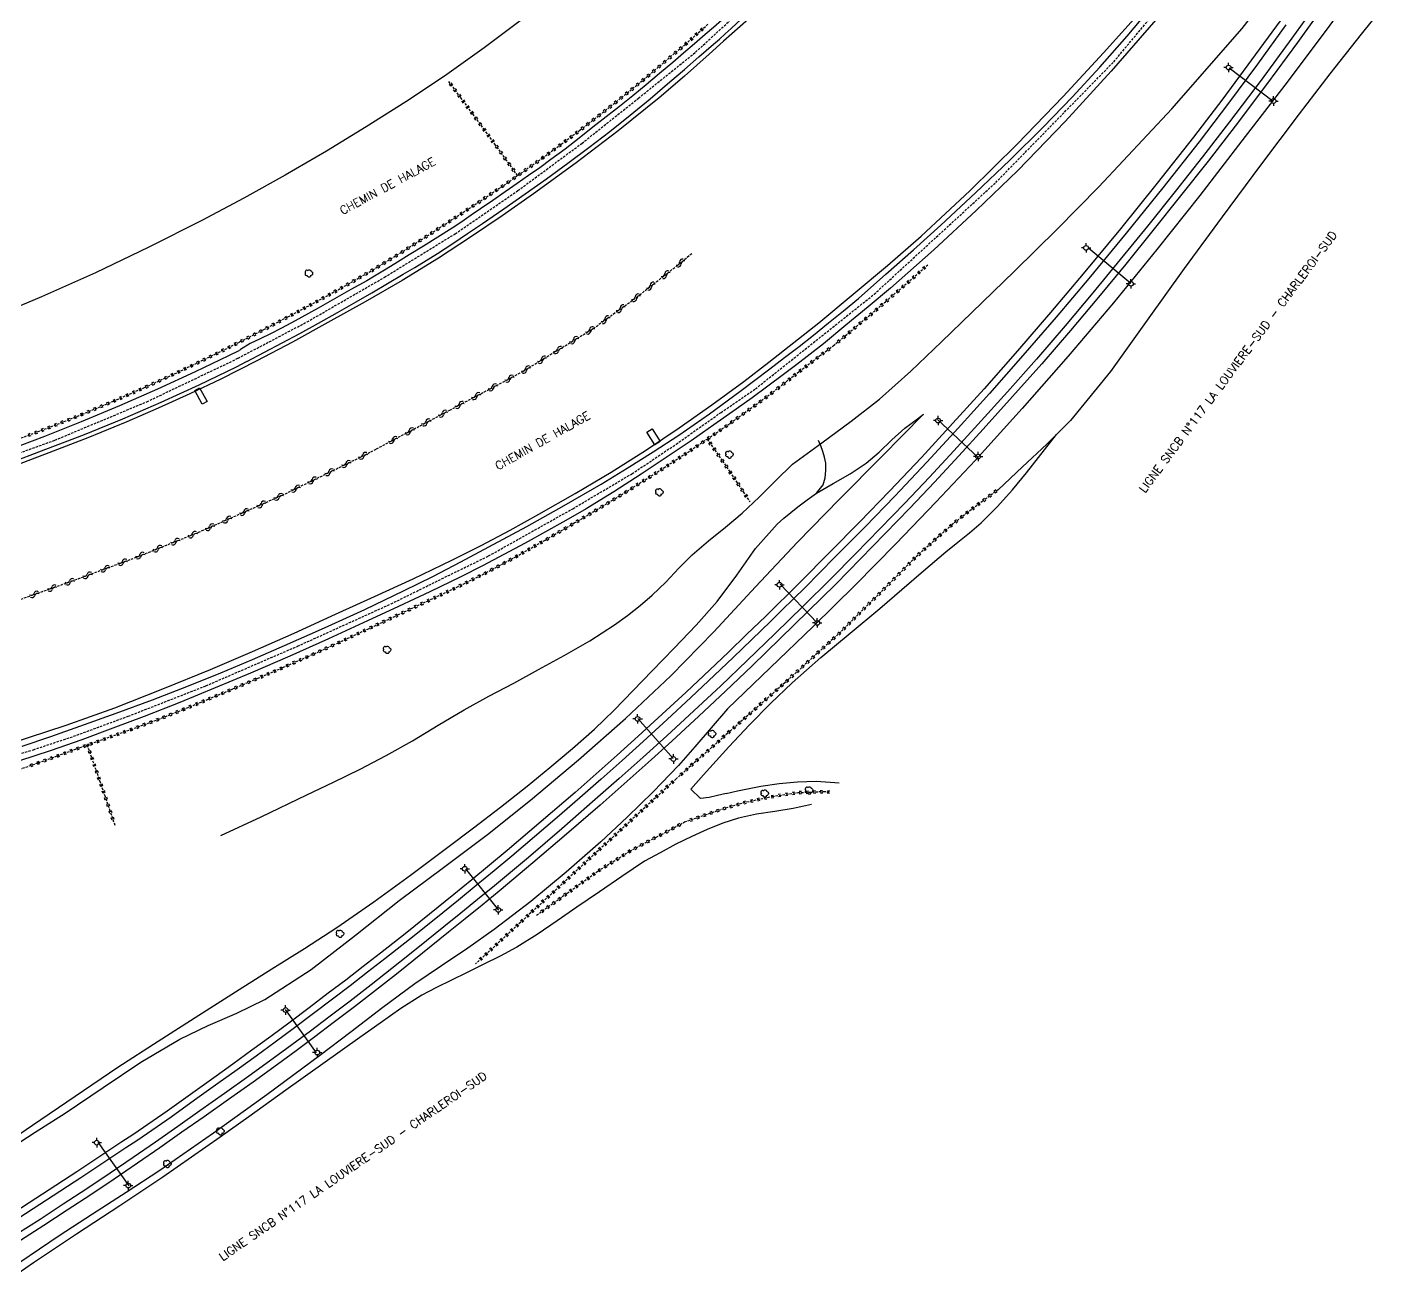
# Model space of a CAD drawing. Header units: millimetres. Extents: x 145999 to 147000, y 131011 to 132001.
# Drawn here: x 146498.3 to 146788.9, y 131179.4 to 131445.7 of the extents above; entities that cross this region are included whole.
import ezdxf
from ezdxf.enums import TextEntityAlignment as Align

# ---------------------------------------------------------------- set-up
doc = ezdxf.new("R2010")
doc.units = ezdxf.units.MM
doc.linetypes.add('DASHED', pattern=[0.75, 0.5, -0.25])
doc.layers.get('0').update_dxf_attribs({"linetype": 'CONTINUOUS'})
for name, color, linetype in [('W0001', 6, 'DASHED'), ('W0008', 7, 'CONTINUOUS'), ('W0105', 7, 'CONTINUOUS'), ('W0211', 2, 'CONTINUOUS'), ('W0214', 2, 'CONTINUOUS'), ('W0220', 5, 'DASHED'), ('W0300', 7, 'CONTINUOUS'), ('W0330', 7, 'CONTINUOUS'), ('W0500', 5, 'DASHED'), ('W0510', 5, 'CONTINUOUS'), ('W0610', 7, 'CONTINUOUS'), ('W0611', 7, 'CONTINUOUS'), ('W0700', 7, 'CONTINUOUS'), ('W0989', 7, 'CONTINUOUS')]:
    doc.layers.add(name, color=color, linetype=linetype)
doc.styles.get("Standard").update_dxf_attribs({"font": 'romans.shx', "width": 0.85})

# ---------------------------------------------------------------- blocks, each defined once
blk = doc.blocks.new('T610')
for p, q in [((-0.500001, 0), (-1.000002, 0)), ((0, 0.500001), (0, 1.000002)), ((0.500001, 0), (1.000002, 0)), ((0, -0.500001), (0, -1.000002))]:
    blk.add_line(p, q)
blk.add_ellipse((0, 0), major_axis=(-0.353554, 0.353554), ratio=1, start_param=3.926990817, end_param=10.2101761242)
blk = doc.blocks.new('T300')
for p, q in [((-0.8, 0.51), (-0.86, 0.34)), ((-0.86, 0.34), (-0.86, 0.17)), ((-0.86, 0.17), (-0.74, 0.06)), ((-0.69, 0.63), (-0.8, 0.51)), ((-0.8, -0.06), (-0.74, 0.06)), ((-0.74, 0.06), (-0.69, 0.11)), ((-0.57, 0.69), (-0.69, 0.63)), ((-0.46, 0.69), (-0.57, 0.69)), ((-0.29, 0.63), (-0.46, 0.69)), ((-0.29, 0.63), (-0.17, 0.74)), ((-0.23, 0.57), (-0.29, 0.63)), ((-0.17, 0.74), (-0.06, 0.8)), ((-0.06, 0.8), (0.06, 0.8)), ((0.06, 0.8), (0.23, 0.74)), ((0.23, 0.74), (0.34, 0.63)), ((0.34, 0.63), (0.4, 0.51)), ((0.46, 0.46), (0.34, 0.46)), ((0.4, 0.51), (0.4, 0.46)), ((0.57, 0.4), (0.46, 0.46)), ((0.57, 0.4), (0.69, 0.29)), ((0.69, 0.29), (0.74, 0.17)), ((0.74, 0.06), (0.69, -0.17)), ((0.74, 0.17), (0.74, 0.06)), ((-0.8, -0.17), (-0.8, -0.06)), ((-0.8, -0.23), (-0.8, -0.17)), ((-0.74, -0.34), (-0.8, -0.23)), ((-0.69, -0.4), (-0.74, -0.34)), ((-0.51, -0.46), (-0.69, -0.4)), ((-0.4, -0.46), (-0.51, -0.46)), ((-0.4, -0.46), (-0.34, -0.46)), ((-0.34, -0.46), (-0.34, -0.4)), ((-0.34, -0.51), (-0.34, -0.46)), ((-0.29, -0.63), (-0.34, -0.51)), ((-0.17, -0.74), (-0.29, -0.63)), ((-0.06, -0.8), (-0.17, -0.74)), ((0.06, -0.8), (-0.06, -0.8)), ((0.17, -0.74), (0.06, -0.8)), ((0.23, -0.69), (0.17, -0.74)), ((0.29, -0.46), (0.23, -0.46)), ((0.29, -0.63), (0.23, -0.69)), ((0.46, -0.4), (0.29, -0.46)), ((0.34, -0.51), (0.29, -0.63)), ((0.34, -0.51), (0.34, -0.46)), ((0.57, -0.34), (0.46, -0.4)), ((0.63, -0.29), (0.57, -0.34)), ((0.69, -0.17), (0.63, -0.29))]:
    blk.add_line(p, q)
blk = doc.blocks.new('t220o')
at = {"color": 0, "linetype": 'Continuous'}
for p, q in [((-0.25, 0.25), (0.25, 0.25)), ((-0.25, -0.25), (0.25, -0.25))]:
    blk.add_line(p, q, dxfattribs=at)
blk = doc.blocks.new('t500o')
at = {"color": 0, "linetype": 'Continuous'}
for centre, start, end in [((-0.5, 0.625), 216.8699, 323.1301), ((0.5, -0.125), 36.8699, 143.1301), ((0.5, -0.625), 36.8699, 143.1301), ((-0.5, 0.125), 216.8699, 323.1301)]:
    blk.add_arc(centre, 0.625, start, end, dxfattribs=at)

msp = doc.modelspace()

# ---------------------------------------------------------------- linework, layer by layer
at = {"layer": 'W0001'}
for points in [[(146488.59, 131288.56), (146499.63, 131291.96), (146508.2, 131294.83), (146519.81, 131299.09), (146536.34, 131305.56), (146555.86, 131314), (146575.76, 131323.01), (146588.55, 131329.32), (146596.51, 131333.2), (146614.41, 131343.25), (146627, 131350.67), (146636.42, 131356.99), (146645.98, 131363.75), (146653.29, 131368.75), (146678.55, 131388.88), (146704.44, 131412.66), (146729.55, 131438.35), (146751.45, 131464.6)], [(146483.96, 131350.49), (146504.23, 131357.85), (146523.78, 131366.02), (146540.7, 131374.07), (146543.2, 131375.29), (146557.9, 131383.02), (146574.36, 131392.52), (146589.39, 131401.76), (146602.74, 131410.95), (146616.36, 131421.01), (146628.39, 131430.6), (146640.56, 131440.4), (146653.4, 131452.25)]]:
    msp.add_lwpolyline(points, dxfattribs=at)
at = {"layer": 'W0008'}
for points in [[(146545.07, 131374.55), (146548.82, 131376.55), (146552.57, 131378.56), (146556.31, 131380.57), (146560.34, 131382.77), (146564.36, 131385), (146568.36, 131387.26), (146571.7, 131389.2), (146575.02, 131391.17), (146578.33, 131393.15), (146580.79, 131394.61), (146583.24, 131396.08), (146585.67, 131397.58), (146588.87, 131399.67), (146592.04, 131401.81), (146595.19, 131403.97), (146599.77, 131407.1), (146604.32, 131410.25), (146608.83, 131413.46), (146613.36, 131416.76), (146617.86, 131420.1), (146622.3, 131423.52), (146626.62, 131426.98), (146630.88, 131430.5), (146635.1, 131434.07), (146638.2, 131436.73), (146641.28, 131439.42), (146644.36, 131442.11), (146645.63, 131443.21), (146646.9, 131444.32), (146648.17, 131445.42), (146655.71, 131452.61)], [(146675.23, 131388.01), (146681.08, 131393.19), (146686.93, 131398.37), (146692.73, 131403.6), (146700.15, 131410.45), (146707.48, 131417.4), (146714.65, 131424.51), (146720.7, 131430.81), (146726.62, 131437.24), (146732.41, 131443.79), (146738.76, 131451.37)], [(146646.13, 131447.19), (146644.38, 131445.67), (146642.62, 131444.16), (146640.32, 131442.17), (146638.02, 131440.19), (146635.7, 131438.22), (146632.89, 131435.84), (146630.06, 131433.48), (146627.21, 131431.14), (146624.4, 131428.88), (146621.56, 131426.64), (146618.72, 131424.42), (146615.76, 131422.11), (146612.79, 131419.8), (146609.79, 131417.55), (146607.41, 131415.83), (146605.02, 131414.14), (146602.62, 131412.47), (146600.02, 131410.66), (146597.42, 131408.86), (146594.81, 131407.08), (146592.8, 131405.7), (146590.79, 131404.32), (146588.77, 131402.97), (146585.73, 131401.03), (146582.66, 131399.14), (146579.58, 131397.25), (146577.15, 131395.73), (146574.71, 131394.22), (146572.25, 131392.74), (146570.57, 131391.78), (146568.88, 131390.84), (146567.19, 131389.9), (146563.72, 131387.92), (146560.26, 131385.94), (146556.78, 131383.99), (146554.55, 131382.8), (146552.31, 131381.62), (146550.07, 131380.45), (146547.9, 131379.42), (146545.74, 131378.39), (146543.71, 131377.13), (146543.63, 131377.07), (146543.54, 131377), (146543.46, 131376.93)], [(146738.54, 131447.26), (146729.02, 131436.34), (146719.22, 131425.65), (146709.13, 131415.26), (146700.31, 131406.7), (146691.27, 131398.35), (146682.04, 131390.21), (146677.33, 131386.23), (146672.56, 131382.3), (146667.79, 131378.37)], [(146497.24, 131292.69), (146503.38, 131294.8), (146509.51, 131296.96), (146517.26, 131299.73), (146524.99, 131302.58), (146532.68, 131305.55), (146539.5, 131308.32), (146546.29, 131311.19), (146553.05, 131314.13), (146561.62, 131317.91), (146570.14, 131321.8), (146578.58, 131325.84), (146584.62, 131328.86), (146590.63, 131331.97), (146596.6, 131335.13), (146604.62, 131339.47), (146612.58, 131343.91), (146620.45, 131348.51), (146626.02, 131351.88), (146631.54, 131355.34), (146636.99, 131358.9), (146643.56, 131363.48), (146650.01, 131368.21), (146656.4, 131373.03), (146659.52, 131375.4), (146662.62, 131377.8), (146665.7, 131380.22), (146668.89, 131382.8), (146672.06, 131385.4), (146675.23, 131388.01)], [(146667.79, 131378.37), (146664.97, 131376.17), (146662.14, 131373.97), (146659.3, 131371.79), (146655.96, 131369.32), (146652.59, 131366.88), (146649.21, 131364.46), (146644.43, 131361.07), (146639.61, 131357.72), (146634.75, 131354.43), (146628.98, 131350.61), (146623.15, 131346.88), (146617.26, 131343.26), (146612.96, 131340.76), (146608.63, 131338.32), (146604.28, 131335.93), (146599.75, 131333.49), (146595.19, 131331.09), (146590.6, 131328.75), (146584.02, 131325.53), (146577.37, 131322.43), (146570.71, 131319.36), (146562.47, 131315.59), (146554.19, 131311.87), (146545.87, 131308.26), (146538.35, 131305.11), (146530.79, 131302.04), (146523.2, 131299.06), (146516.57, 131296.53), (146509.91, 131294.08), (146503.21, 131291.74), (146496.65, 131289.62)], [(146494.17, 131355.7), (146502.05, 131358.71), (146509.88, 131361.83), (146518.03, 131365.24), (146526.12, 131368.79), (146534.15, 131372.47), (146541.23, 131375.83), (146543.46, 131376.93)], [(146545.07, 131374.55), (146542.82, 131373.39), (146534.82, 131369.52), (146526.73, 131365.83), (146518.58, 131362.3), (146510.44, 131358.99), (146502.24, 131355.84), (146494.02, 131352.74)]]:
    msp.add_lwpolyline(points, dxfattribs=at)
at = {"layer": 'W0105'}
for points in [[(146533.99, 131368.42), (146535, 131368.97), (146536.59, 131366.04), (146535.58, 131365.49)], [(146631.9, 131356.86), (146630.18, 131359.51), (146631.3, 131360.23), (146633.02, 131357.59)]]:
    msp.add_lwpolyline(points, close=True, dxfattribs=at)
at = {"layer": 'W0211'}
for points in [[(146641.81, 131482.49), (146631.97, 131472.82), (146622.12, 131463.15), (146611.88, 131453.95), (146603.83, 131447.5), (146595.55, 131441.31), (146587.12, 131435.34), (146578.88, 131429.81), (146570.49, 131424.49), (146562, 131419.33), (146553.25, 131414.24), (146544.4, 131409.33), (146535.46, 131404.58), (146524.23, 131398.9), (146512.87, 131393.46), (146501.39, 131388.32), (146492.2, 131384.48)], [(146661.23, 131352.76), (146667.44, 131357.3), (146673.65, 131361.85), (146679.7, 131366.6), (146686.41, 131372.54), (146692.89, 131378.75), (146699.33, 131385.01), (146708.47, 131393.81), (146717.52, 131402.71), (146726.38, 131411.78), (146741.92, 131428.35), (146756.89, 131445.45), (146770.73, 131463.36)], [(146783.75, 131457.57), (146774.99, 131445.4), (146765.98, 131433.42), (146756.84, 131421.52), (146747.86, 131409.92), (146738.77, 131398.4), (146729.49, 131387.04), (146719.88, 131375.74), (146710.09, 131364.6), (146700.12, 131353.62), (146691.72, 131344.65), (146683.2, 131335.79), (146674.58, 131327.03), (146665.57, 131318.16), (146656.45, 131309.41), (146647.33, 131300.65)], [(146493.7, 131206.44), (146500.04, 131210.55), (146506.39, 131214.65), (146514.45, 131220.06), (146522.51, 131225.46), (146530.82, 131230.4), (146536.81, 131233.25), (146542.92, 131235.88), (146548.87, 131238.79), (146558.77, 131245.22), (146568.16, 131252.52), (146577.51, 131259.87), (146586.91, 131266.88), (146596.27, 131273.94), (146605.45, 131281.21), (146615.65, 131289.78), (146625.62, 131298.61), (146635.33, 131307.72), (146644.47, 131317.04), (146653.35, 131326.62), (146662.29, 131336.15), (146671.19, 131345.27), (146680.14, 131354.32), (146689.1, 131363.38)], [(146539.53, 131273.7), (146548.08, 131277.66), (146557.86, 131282.38), (146563.52, 131285.08), (146569.16, 131287.82), (146574.73, 131290.7), (146580.29, 131293.89), (146585.78, 131297.21), (146591.3, 131300.46), (146596.57, 131303.34), (146601.86, 131306.15), (146607.13, 131309.02), (146612.62, 131312.05), (146618.08, 131315.15), (146623.33, 131318.55), (146626.07, 131320.55), (146628.74, 131322.64), (146631.33, 131324.83), (146634.21, 131327.63), (146636.97, 131330.58), (146639.82, 131333.43), (146643.32, 131336.44), (146646.92, 131339.32), (146650.45, 131342.29), (146654.11, 131345.71), (146657.67, 131349.24), (146661.23, 131352.76)], [(146647.33, 131300.65), (146643.88, 131296.6), (146640.44, 131292.55), (146636.91, 131288.58), (146631.57, 131283.01), (146626.04, 131277.62), (146620.38, 131272.37), (146613.03, 131265.89), (146605.47, 131259.64), (146597.71, 131253.67), (146592.13, 131249.76), (146586.46, 131245.99), (146580.84, 131242.13), (146574.03, 131237.08), (146567.3, 131231.91), (146560.54, 131226.79), (146549.31, 131218.51), (146537.98, 131210.36), (146526.51, 131202.42), (146519.4, 131197.73), (146512.24, 131193.11), (146505.09, 131188.48), (146496.72, 131182.85)]]:
    msp.add_lwpolyline(points, dxfattribs=at)
at = {"layer": 'W0214'}
msp.add_lwpolyline([(146666.31, 131346.57), (146669.88, 131348.62), (146673.44, 131350.66), (146676.85, 131352.92), (146679.67, 131355.32), (146682.36, 131357.89), (146685.13, 131360.36), (146686.44, 131361.38), (146687.77, 131362.38), (146689.1, 131363.38)], dxfattribs=at)
at = {"layer": 'W0220'}
for points in [[(146497.03, 131358.31), (146503.33, 131360.68), (146510.02, 131363.35), (146516.66, 131366.14), (146523.26, 131369.04), (146528.32, 131371.35), (146533.34, 131373.72), (146538.34, 131376.15), (146543.53, 131378.74), (146548.69, 131381.39), (146553.82, 131384.1), (146559.87, 131387.33), (146565.88, 131390.63), (146571.82, 131394.05), (146577.65, 131397.62), (146583.42, 131401.3), (146589.14, 131405.04), (146594.11, 131408.32), (146599.06, 131411.64), (146602.69, 131414.16), (146603.95, 131415.04), (146607.99, 131417.92), (146611.99, 131420.85), (146615.96, 131423.83), (146621.87, 131428.41), (146627.7, 131433.1), (146633.45, 131437.89), (146638.34, 131442.08), (146643.18, 131446.35)], [(146602.69, 131414.16), (146600.36, 131417.39), (146598.02, 131420.62), (146595.67, 131423.85), (146593.13, 131427.3), (146590.58, 131430.75), (146588.04, 131434.2)], [(146669.87, 131377.94), (146672.42, 131380.06), (146676.71, 131383.66), (146680.98, 131387.29), (146684.46, 131390.32), (146687.93, 131393.36), (146690.12, 131395.3)], [(146656.98, 131368.06), (146659.82, 131370.27), (146662.66, 131372.48), (146665.51, 131374.67), (146666.96, 131375.76), (146668.42, 131376.85), (146669.87, 131377.94)], [(146496.64, 131287.77), (146500.7, 131289.18), (146504.73, 131290.66), (146508.77, 131292.14), (146511.12, 131292.98), (146514.6, 131294.21), (146520.42, 131296.27), (146526.22, 131298.43), (146531.53, 131300.53), (146536.82, 131302.71), (146542.09, 131304.92), (146547.39, 131307.17), (146552.69, 131309.44), (146557.97, 131311.76), (146564.4, 131314.67), (146570.81, 131317.65), (146577.2, 131320.66), (146583.49, 131323.59), (146589.76, 131326.54), (146595.96, 131329.63), (146602.29, 131333.03), (146608.55, 131336.59), (146614.76, 131340.22), (146618.75, 131342.58), (146622.72, 131344.98), (146626.67, 131347.41), (146633.82, 131351.95), (146640.9, 131356.61), (146643.02, 131358.07), (146647.88, 131361.42), (146655.26, 131366.76), (146656.98, 131368.06)], [(146643.02, 131358.07), (146644.65, 131355.74), (146646.28, 131353.4), (146647.89, 131351.06), (146649.3, 131348.96), (146650.7, 131346.84), (146652.1, 131344.73)], [(146704.95, 131347.29), (146701.67, 131344.85), (146698.39, 131342.4), (146695.17, 131339.89), (146686.83, 131332.41), (146678.92, 131324.43), (146670.93, 131316.54), (146659.53, 131306.17), (146647.97, 131295.97), (146636.42, 131285.77)], [(146517.03, 131275.87), (146515.99, 131278.92), (146514.95, 131281.97), (146513.9, 131285.02), (146512.98, 131287.67), (146512.05, 131290.33), (146511.12, 131292.98)], [(146636.42, 131285.77), (146593.76, 131246.42)], [(146638.23, 131276.6), (146642.64, 131278.11), (146647.04, 131279.61), (146651.49, 131280.87), (146656.87, 131282.03), (146662.32, 131282.84), (146667.76, 131283.08), (146669.03, 131283)], [(146606.72, 131256.76), (146613.24, 131261.44), (146619.76, 131266.12), (146626.53, 131270.37), (146632.15, 131273.38), (146633.31, 131273.93), (146638.23, 131276.6)]]:
    msp.add_lwpolyline(points, dxfattribs=at)
at = {"layer": 'W0330'}
for points in [[(146788.93, 131452.7), (146782.25, 131444.26), (146775.59, 131435.8), (146769, 131427.29), (146760.77, 131416.38), (146752.66, 131405.39), (146744.53, 131394.41), (146736.71, 131383.41), (146728.88, 131372.42), (146720.33, 131362.06), (146715.34, 131357.02), (146710.14, 131352.15), (146704.95, 131347.29)], [(146490.37, 131205.92), (146499.47, 131212.07), (146508.53, 131218.27), (146517.64, 131224.4), (146526.21, 131229.96), (146534.82, 131235.46), (146543.44, 131240.94), (146550.39, 131245.3), (146557.35, 131249.66), (146564.23, 131254.14), (146572.11, 131259.62), (146579.88, 131265.27), (146587.57, 131271.01), (146593.33, 131275.36), (146599.05, 131279.76), (146604.7, 131284.24), (146609.56, 131288.18), (146614.37, 131292.19), (146619.05, 131296.34), (146623.23, 131300.38), (146627.3, 131304.54), (146631.33, 131308.74), (146636.03, 131313.58), (146640.68, 131318.47), (146645.17, 131323.5), (146649.34, 131329.08), (146653.34, 131334.8), (146657.91, 131339.98), (146659.36, 131341.23), (146660.85, 131342.45), (146662.33, 131343.67), (146664.33, 131345.11), (146666.31, 131346.57), (146667.69, 131348.35), (146668.13, 131349.8), (146668.31, 131351.39), (146668.26, 131352.96), (146668.04, 131354.21), (146667.67, 131355.44), (146667.21, 131356.64), (146667.05, 131357.03), (146666.89, 131357.42), (146666.72, 131357.8)], [(146647.06, 131282.67), (146645.26, 131282.23), (146643.46, 131281.79), (146641.64, 131281.6), (146641.64, 131281.6), (146641.64, 131281.6), (146641.64, 131281.6), (146639.54, 131283.55), (146642.23, 131286.59), (146644.92, 131289.62), (146647.64, 131292.61), (146652.04, 131297.25), (146656.54, 131301.8), (146661.14, 131306.22), (146667.23, 131311.61), (146673.49, 131316.8), (146679.75, 131322.01), (146684.43, 131326.03), (146689.11, 131330.06), (146693.83, 131334.06), (146696.35, 131336.1), (146698.87, 131338.12), (146701.32, 131340.24), (146704.75, 131343.67), (146707.99, 131347.3), (146711.01, 131350.91), (146717.36, 131359.06)], [(146647.06, 131282.67), (146649.52, 131283.2), (146651.99, 131283.73), (146654.47, 131284.18), (146658.37, 131284.74), (146662.29, 131285.12), (146666.21, 131285.24), (146670.24, 131285.02), (146671.1, 131284.92)], [(146665.25, 131280.33), (146663.94, 131280.03), (146662.63, 131279.74), (146661.32, 131279.45), (146657.44, 131278.8), (146653.55, 131278.24), (146649.73, 131277.42), (146646.35, 131276.3), (146643.03, 131274.98), (146639.77, 131273.53), (146636.37, 131271.86), (146633.03, 131270.05), (146629.69, 131268.24)], [(146629.69, 131268.24), (146624.9, 131264.97), (146620.11, 131261.69), (146615.31, 131258.44), (146611.08, 131255.54), (146606.85, 131252.66), (146602.5, 131249.96), (146598.97, 131248.06), (146595.38, 131246.28), (146591.78, 131244.5), (146588.6, 131242.94), (146585.41, 131241.37), (146582.29, 131239.7), (146577.81, 131236.87), (146573.47, 131233.8), (146569.14, 131230.71), (146561.23, 131225.13), (146553.35, 131219.48), (146545.46, 131213.85), (146539.39, 131209.54), (146533.3, 131205.24), (146527.18, 131200.99), (146518.02, 131194.89), (146508.79, 131188.89), (146499.63, 131182.78), (146494.77, 131179.39)]]:
    msp.add_lwpolyline(points, dxfattribs=at)
at = {"layer": 'W0500'}
for points in [[(146572.66, 131356), (146588.24, 131364.23), (146603.82, 131372.47), (146618.79, 131381.62), (146628.06, 131388.29), (146637.08, 131395.34), (146639.9, 131397.72)], [(146494.14, 131323.01), (146507.77, 131327.83), (146521.35, 131332.85), (146534.76, 131338.23), (146552.59, 131346.12), (146570.14, 131354.67), (146572.66, 131356)]]:
    msp.add_lwpolyline(points, dxfattribs=at)
at = {"layer": 'W0510'}
for points in [[(146666.79, 131382.81), (146674.1, 131388.9), (146681.41, 131395), (146688.58, 131401.23), (146698.93, 131410.87), (146708.98, 131420.82), (146718.8, 131431.01), (146727.42, 131440.25), (146735.85, 131449.67)], [(146651.83, 131447.44), (146646.54, 131442.76), (146643.49, 131440.01), (146638.2, 131435.32), (146632.84, 131430.73), (146624.11, 131423.68), (146615.18, 131416.88), (146606.1, 131410.27), (146599.43, 131405.58), (146592.69, 131401.01), (146585.85, 131396.57), (146578.1, 131391.84), (146570.24, 131387.29), (146562.32, 131382.86), (146554.78, 131378.73), (146547.19, 131374.7), (146539.52, 131370.83), (146532.9, 131367.69), (146526.22, 131364.66), (146519.49, 131361.74), (146511.23, 131358.36), (146502.89, 131355.13), (146494.53, 131351.98)], [(146494.66, 131293.27), (146506.63, 131297.16), (146516.95, 131300.91), (146527.19, 131304.9), (146537.36, 131309.06), (146546.26, 131312.87), (146555.1, 131316.8), (146563.92, 131320.8), (146572.21, 131324.54), (146580.48, 131328.34), (146588.67, 131332.28), (146594.91, 131335.45), (146601.11, 131338.71), (146607.24, 131342.07), (146614.96, 131346.46), (146622.59, 131351.02), (146630.09, 131355.77), (146637.11, 131360.48), (146644.01, 131365.35), (146650.83, 131370.36), (146656.19, 131374.45), (146661.49, 131378.63), (146666.79, 131382.81)]]:
    msp.add_lwpolyline(points, dxfattribs=at)
at = {"layer": 'W0611'}
for points in [[(146754.11, 131437.06), (146763.46, 131430.02)], [(146733.23, 131391.19), (146724.23, 131398.63)], [(146692.07, 131362.22), (146700.74, 131354.14)], [(146658.56, 131327.18), (146666.44, 131318.98)], [(146635.77, 131290.07), (146628.31, 131298.62)], [(146591.58, 131266.65), (146598.65, 131257.84)], [(146559.92, 131227.44), (146553.26, 131236.7)], [(146513.33, 131208.46), (146519.98, 131199.12)]]:
    msp.add_lwpolyline(points, dxfattribs=at)
at = {"layer": 'W0700'}
for points in [[(146773.93, 131452.37), (146767.47, 131443.36), (146760.91, 131434.42), (146754.23, 131425.57), (146748.47, 131418.13), (146742.62, 131410.74), (146736.73, 131403.4), (146730.96, 131396.28), (146725.14, 131389.2), (146719.25, 131382.18), (146713.13, 131375.11), (146706.92, 131368.11), (146700.65, 131361.17), (146695.51, 131355.54), (146690.32, 131349.95), (146685.08, 131344.4), (146679.86, 131339.01), (146674.6, 131333.66), (146669.34, 131328.31)], [(146775.15, 131451.5), (146768.68, 131442.48), (146762.11, 131433.53), (146755.43, 131424.66), (146749.65, 131417.2), (146743.8, 131409.81), (146737.89, 131402.46), (146732.12, 131395.33), (146726.3, 131388.24), (146720.39, 131381.21), (146714.26, 131374.12), (146708.04, 131367.11), (146701.77, 131360.16), (146696.61, 131354.52), (146691.41, 131348.92), (146686.16, 131343.37), (146680.94, 131337.96), (146675.67, 131332.61), (146670.41, 131327.22)], [(146764.97, 131447.11), (146758.9, 131438.78), (146752.76, 131430.5), (146746.52, 131422.3), (146738.83, 131412.51), (146731.01, 131402.83), (146723.08, 131393.25), (146716.13, 131385.01), (146709.1, 131376.85), (146701.97, 131368.77), (146695.35, 131361.44), (146688.64, 131354.18), (146681.86, 131346.99), (146675.53, 131340.46), (146669.14, 131333.99), (146662.75, 131327.53)], [(146766.21, 131446.21), (146760.13, 131437.87), (146753.98, 131429.58), (146747.73, 131421.36), (146740.03, 131411.56), (146732.19, 131401.86), (146724.25, 131392.27), (146717.29, 131384.02), (146710.25, 131375.84), (146703.11, 131367.75), (146696.48, 131360.4), (146689.76, 131353.13), (146682.97, 131345.93), (146676.63, 131339.39), (146670.23, 131332.92), (146663.84, 131326.45)], [(146669.34, 131328.31), (146663.43, 131322.51), (146657.53, 131316.7), (146651.58, 131310.94), (146645.92, 131305.57), (146640.22, 131300.23), (146634.47, 131294.94), (146629.42, 131290.37), (146624.34, 131285.84), (146619.23, 131281.34), (146612.13, 131275.16), (146604.98, 131269.05), (146597.76, 131263.02), (146594.18, 131260.1), (146590.59, 131257.2), (146587, 131254.3), (146583.32, 131251.32), (146579.65, 131248.35), (146575.95, 131245.4), (146571.5, 131241.92), (146567.03, 131238.47), (146562.54, 131235.05), (146558.6, 131232.08), (146554.64, 131229.14), (146550.67, 131226.22), (146545.49, 131222.49), (146540.29, 131218.79), (146535.07, 131215.11), (146530.36, 131211.79), (146525.64, 131208.48), (146520.9, 131205.21), (146515.95, 131201.85), (146510.98, 131198.53), (146505.99, 131195.23), (146501.06, 131192.02), (146496.1, 131188.84)], [(146662.75, 131327.53), (146660.32, 131325.13), (146657.88, 131322.74), (146655.44, 131320.35), (146651.5, 131316.53), (146647.55, 131312.72), (146643.57, 131308.94), (146638.53, 131304.21), (146633.46, 131299.52), (146628.36, 131294.86), (146623.91, 131290.84), (146619.44, 131286.84), (146614.94, 131282.87), (146610.14, 131278.72), (146605.3, 131274.6), (146600.45, 131270.51), (146596.69, 131267.37), (146592.92, 131264.25), (146589.14, 131261.14), (146583.96, 131256.95), (146578.75, 131252.79), (146573.52, 131248.67), (146569.82, 131245.8), (146566.11, 131242.95), (146562.39, 131240.12), (146558.33, 131237.04), (146554.26, 131233.98), (146550.17, 131230.95), (146546.13, 131228), (146542.07, 131225.07), (146538.01, 131222.15), (146533.05, 131218.59), (146528.09, 131215.05), (146523.07, 131211.57), (146520.77, 131210.02), (146518.45, 131208.49), (146516.14, 131206.95), (146508.88, 131202.14), (146501.6, 131197.35), (146494.27, 131192.62)], [(146663.82, 131326.44), (146661.39, 131324.04), (146658.95, 131321.64), (146656.51, 131319.25), (146652.57, 131315.43), (146648.6, 131311.62), (146644.62, 131307.83), (146639.57, 131303.1), (146634.5, 131298.4), (146629.39, 131293.73), (146624.94, 131289.7), (146620.46, 131285.69), (146615.95, 131281.72), (146611.13, 131277.56), (146606.29, 131273.43), (146601.43, 131269.34), (146597.67, 131266.19), (146593.9, 131263.07), (146590.11, 131259.96), (146584.92, 131255.76), (146579.7, 131251.59), (146574.46, 131247.47), (146570.76, 131244.59), (146567.04, 131241.74), (146563.32, 131238.9), (146559.26, 131235.82), (146555.18, 131232.76), (146551.08, 131229.72), (146547.03, 131226.76), (146542.97, 131223.83), (146538.9, 131220.91), (146533.94, 131217.35), (146528.97, 131213.8), (146523.94, 131210.31), (146521.62, 131208.75), (146519.3, 131207.21), (146516.98, 131205.68), (146509.72, 131200.86), (146502.43, 131196.07), (146495.1, 131191.33)], [(146670.41, 131327.22), (146664.51, 131321.42), (146658.6, 131315.61), (146652.64, 131309.84), (146646.97, 131304.45), (146641.26, 131299.11), (146635.5, 131293.81), (146630.45, 131289.23), (146625.36, 131284.69), (146620.24, 131280.18), (146613.13, 131274), (146605.96, 131267.88), (146598.73, 131261.84), (146595.15, 131258.91), (146591.55, 131256.01), (146587.96, 131253.11), (146584.29, 131250.13), (146580.6, 131247.15), (146576.9, 131244.2), (146572.44, 131240.71), (146567.96, 131237.25), (146563.46, 131233.83), (146559.51, 131230.86), (146555.55, 131227.91), (146551.57, 131224.98), (146546.38, 131221.24), (146541.17, 131217.54), (146535.95, 131213.86), (146531.24, 131210.54), (146526.52, 131207.23), (146521.76, 131203.95), (146516.81, 131200.58), (146511.83, 131197.25), (146506.83, 131193.95), (146501.89, 131190.74), (146496.92, 131187.55)]]:
    msp.add_lwpolyline(points, dxfattribs=at)

# ---------------------------------------------------------------- block references
at = {"layer": 'W0220'}
for p, rotation in [((146640.79, 131444.25), 41.45423465812796), ((146641.92, 131445.24), 41.45423465812796), ((146638.55, 131442.26), 41.45423465812796), ((146639.67, 131443.26), 41.45423465812796), ((146635.13, 131439.33), 40.60322246521427), ((146636.27, 131440.31), 40.60322246521427), ((146637.41, 131441.28), 40.60322246521427), ((146631.69, 131436.43), 39.80459045362397), ((146632.85, 131437.39), 39.80459045362397), ((146633.99, 131438.35), 40.60322246521427), ((146588.53, 131433.53), 126.4982169794618), ((146627.08, 131432.6), 38.79971126929984), ((146628.24, 131433.55), 39.80459045362397), ((146629.39, 131434.51), 39.80459045362397), ((146630.54, 131435.47), 39.80459045362397), ((146589.42, 131432.33), 126.4982169794618), ((146590.31, 131431.12), 126.4982169794618), ((146591.2, 131429.92), 126.4902661947087), ((146623.57, 131429.78), 38.79971126929984), ((146624.74, 131430.72), 38.79971126929984), ((146625.91, 131431.66), 38.79971126929984), ((146592.09, 131428.71), 126.4902661947087), ((146592.99, 131427.5), 126.4902661947087), ((146620.04, 131426.99), 37.77220323035873), ((146621.22, 131427.91), 37.77220323035873), ((146622.4, 131428.84), 38.79971126929984), ((146593.88, 131426.3), 126.3163712117006), ((146594.76, 131425.09), 126.3163712117006), ((146595.65, 131423.88), 126.3163712117006), ((146616.48, 131424.23), 37.77220323035873), ((146617.66, 131425.15), 37.77220323035873), ((146618.85, 131426.07), 37.77220323035873), ((146596.53, 131422.67), 126.0252612543039), ((146597.42, 131421.45), 126.0252612543039), ((146612.89, 131421.52), 36.90224464261949), ((146614.09, 131422.42), 36.90224464261949), ((146615.29, 131423.32), 36.90224464261949), ((146598.3, 131420.24), 125.8816420277571), ((146599.18, 131419.02), 125.8816420277571), ((146609.26, 131418.85), 36.2252693448998), ((146610.47, 131419.74), 36.2252693448998), ((146611.68, 131420.63), 36.2252693448998), ((146600.06, 131417.81), 125.8816420277571), ((146600.94, 131416.59), 125.8700026122073), ((146601.81, 131415.38), 125.8700026122073), ((146604.39, 131415.35), 35.55513578109843), ((146605.61, 131416.22), 35.55513578109843), ((146606.83, 131417.09), 35.55513578109843), ((146608.05, 131417.97), 36.2252693448998), ((146600.7, 131412.78), 34.70007106092845), ((146601.93, 131413.63), 34.70007106092845), ((146603.17, 131414.49), 34.72585739664747), ((146595.74, 131409.41), 33.90614612456469), ((146596.98, 131410.25), 33.90614612456469), ((146598.22, 131411.08), 33.90614612456469), ((146599.47, 131411.93), 34.70007106092845), ((146591.99, 131406.92), 33.40457820536981), ((146593.24, 131407.74), 33.40457820536981), ((146594.49, 131408.57), 33.90614612456469), ((146586.97, 131403.63), 33.15343621353574), ((146588.23, 131404.45), 33.15343621353574), ((146589.48, 131405.27), 33.40457820536981), ((146590.74, 131406.09), 33.40457820536981), ((146583.2, 131401.17), 32.57719434105034), ((146584.46, 131401.98), 33.15343621353574), ((146585.72, 131402.8), 33.15343621353574), ((146578.15, 131397.94), 32.57719434105034), ((146579.41, 131398.74), 32.57719434105034), ((146580.68, 131399.55), 32.57719434105034), ((146581.94, 131400.36), 32.57719434105034), ((146574.31, 131395.58), 31.43512684627826), ((146575.59, 131396.36), 31.43512684627826), ((146576.87, 131397.14), 31.43512684627826), ((146569.15, 131392.52), 29.93568332488633), ((146570.45, 131393.27), 29.93568332488633), ((146571.75, 131394.02), 29.93568332488633), ((146573.03, 131394.8), 31.43512684627826), ((146686.99, 131392.53), 41.29335608613167), ((146688.12, 131393.52), 41.52129688232507), ((146689.24, 131394.52), 41.52129688232507), ((146563.93, 131389.56), 28.79651674788322), ((146565.25, 131390.29), 28.79651674788322), ((146566.55, 131391.02), 29.93568332488633), ((146567.85, 131391.77), 29.93568332488633), ((146683.6, 131389.57), 40.99442616730401), ((146684.74, 131390.55), 41.29335608613167), ((146685.86, 131391.54), 41.29335608613167), ((146558.67, 131386.69), 28.14622853514665), ((146559.99, 131387.4), 28.79651674788322), ((146561.3, 131388.12), 28.79651674788322), ((146562.62, 131388.84), 28.79651674788322), ((146680.2, 131386.62), 40.35713008924422), ((146681.34, 131387.6), 40.99442616730401), ((146682.47, 131388.58), 40.99442616730401), ((146553.38, 131383.86), 27.74473738295956), ((146554.7, 131384.56), 28.14622853514665), ((146556.02, 131385.27), 28.14622853514665), ((146557.35, 131385.98), 28.14622853514665), ((146676.77, 131383.71), 40.35713008924422), ((146677.91, 131384.68), 40.35713008924422), ((146679.06, 131385.65), 40.35713008924422), ((146546.73, 131380.39), 27.20557098721228), ((146548.06, 131381.07), 27.20557098721228), ((146549.39, 131381.76), 27.74473738295956), ((146550.72, 131382.46), 27.74473738295956), ((146552.05, 131383.16), 27.74473738295956), ((146673.32, 131380.82), 39.98764481144494), ((146674.47, 131381.78), 39.98764481144494), ((146675.62, 131382.75), 39.98764481144494), ((146541.38, 131377.67), 26.54737820411897), ((146542.72, 131378.34), 26.54737820411897), ((146544.06, 131379.01), 27.20557098721228), ((146545.39, 131379.7), 27.20557098721228), ((146671.02, 131378.9), 39.75261344288987), ((146672.17, 131379.86), 39.75261344288987), ((146536, 131375.01), 25.91048148316291), ((146537.35, 131375.67), 25.91048148316291), ((146538.7, 131376.33), 26.54737820411897), ((146540.04, 131377), 26.54737820411897), ((146665.28, 131374.49), 37.51031428916218), ((146666.48, 131375.39), 37.05293046705717), ((146667.68, 131376.3), 36.86989764566027), ((146668.88, 131377.2), 36.86989764621153), ((146529.23, 131371.78), 25.29273800577415), ((146530.59, 131372.42), 25.29273800577415), ((146531.94, 131373.06), 25.29273800577415), ((146533.3, 131373.7), 25.29273800577415), ((146534.65, 131374.36), 25.91048148316291), ((146661.72, 131371.74), 37.89594296484447), ((146662.9, 131372.66), 37.51031428916218), ((146664.09, 131373.57), 37.51031428916218), ((146522.41, 131368.66), 23.69447826575365), ((146523.78, 131369.27), 24.55913488339259), ((146525.14, 131369.9), 24.55913488339259), ((146526.51, 131370.52), 24.55913488339259), ((146527.87, 131371.14), 24.55913488339259), ((146658.17, 131368.98), 37.88615949907003), ((146659.35, 131369.9), 37.88615949907003), ((146660.54, 131370.82), 37.89594296484447), ((146516.92, 131366.25), 23.69447826575365), ((146518.29, 131366.85), 23.69447826575365), ((146519.66, 131367.46), 23.69447826575365), ((146521.04, 131368.06), 23.69447826575365), ((146654.37, 131366.11), 35.86229629877744), ((146655.58, 131367), 37.12487439908003), ((146656.78, 131367.9), 37.12487439908003), ((146510, 131363.35), 21.78074001416909), ((146511.38, 131363.93), 22.75499625295322), ((146512.77, 131364.51), 22.75499625295322), ((146514.15, 131365.09), 22.75499625295322), ((146515.53, 131365.67), 22.75499625295322), ((146650.73, 131363.47), 35.86229629877744), ((146651.94, 131364.35), 35.86229629877744), ((146653.16, 131365.23), 35.86229629877744), ((146501.63, 131360.04), 20.65773412992949), ((146503.03, 131360.57), 20.65773412992949), ((146504.43, 131361.12), 21.78074001416909), ((146505.82, 131361.68), 21.78074001416909), ((146507.22, 131362.23), 21.78074001416909), ((146508.61, 131362.79), 21.78074001416909), ((146645.83, 131360.01), 34.54299667797228), ((146647.07, 131360.86), 34.54299667797228), ((146648.29, 131361.72), 35.86229629877744), ((146649.51, 131362.6), 35.86229629877744), ((146498.82, 131358.98), 20.65773412992949), ((146500.23, 131359.51), 20.65773412992949), ((146642.12, 131357.45), 34.55680593605308), ((146643.36, 131358.31), 34.54299667797228), ((146643.67, 131357.14), 304.9854238617928), ((146644.59, 131359.16), 34.54299667797228), ((146637.13, 131354.13), 33.37325019620112), ((146638.38, 131354.95), 33.37325019620112), ((146639.64, 131355.78), 33.37325019620112), ((146640.89, 131356.6), 33.37325019620112), ((146644.53, 131355.91), 304.9854238617928), ((146645.39, 131354.68), 304.9689283698317), ((146633.37, 131351.66), 32.38875386926891), ((146634.63, 131352.48), 33.37325019620112), ((146635.88, 131353.3), 33.37325019620112), ((146646.25, 131353.45), 304.9689283698317), ((146647.1, 131352.21), 304.5499980822069), ((146628.3, 131348.45), 32.38875386926891), ((146629.57, 131349.25), 32.38875386926891), ((146630.83, 131350.05), 32.38875386926891), ((146632.1, 131350.86), 32.38875386926891), ((146647.95, 131350.98), 303.8468872008951), ((146648.78, 131349.73), 303.8468872008951), ((146649.62, 131348.48), 303.4704964688689), ((146624.48, 131346.06), 31.65689375127715), ((146625.76, 131346.85), 31.65689375127715), ((146627.03, 131347.64), 32.38875386926891), ((146650.44, 131347.23), 303.4704964688689), ((146651.27, 131345.98), 303.4704964685058), ((146703.21, 131345.99), 216.7102061407484), ((146704.41, 131346.89), 216.7102061407484), ((146619.36, 131342.95), 31.12266975465846), ((146620.64, 131343.72), 31.12266975465846), ((146621.93, 131344.5), 31.12266975465846), ((146623.21, 131345.28), 31.65689375127715), ((146699.6, 131343.3), 216.7102061405047), ((146700.81, 131344.2), 216.7102061405047), ((146702.01, 131345.1), 216.7102061407484), ((146614.2, 131339.89), 30.30000198722043), ((146615.49, 131340.65), 30.65854366546595), ((146616.78, 131341.41), 30.65854366546595), ((146618.07, 131342.18), 30.65854366546595), ((146694.87, 131339.62), 221.9130680996435), ((146696.04, 131340.56), 217.9217215683789), ((146697.22, 131341.49), 217.9217215683789), ((146698.4, 131342.41), 216.7102061405047), ((146609.02, 131336.86), 30.30000198722043), ((146610.31, 131337.62), 30.30000198722043), ((146611.61, 131338.37), 30.30000198722043), ((146612.9, 131339.13), 30.30000198722043), ((146692.64, 131337.62), 221.9130680996435), ((146693.75, 131338.62), 221.9130680996435), ((146603.8, 131333.89), 29.58981733645824), ((146605.11, 131334.63), 29.58981733645824), ((146606.41, 131335.37), 29.58981733645824), ((146607.72, 131336.11), 29.58981733645824), ((146689.29, 131334.61), 221.9130680996435), ((146690.4, 131335.61), 221.9130680996435), ((146691.52, 131336.62), 221.9130680996435), ((146598.54, 131331.01), 28.28294612388208), ((146599.86, 131331.72), 28.28294612388208), ((146601.18, 131332.43), 28.28294612388208), ((146602.5, 131333.15), 29.58981733645824), ((146685.99, 131331.55), 225.2343888786795), ((146687.06, 131332.61), 221.9130680996435), ((146688.17, 131333.61), 221.9130680996435), ((146593.21, 131328.26), 26.46148910358815), ((146594.55, 131328.92), 26.46148910358815), ((146595.89, 131329.59), 26.46148910358815), ((146597.22, 131330.3), 28.28294612388208), ((146682.82, 131328.36), 225.2343888786795), ((146683.88, 131329.42), 225.2343888786795), ((146684.93, 131330.49), 225.2343888786795), ((146587.82, 131325.63), 25.20112364544947), ((146589.17, 131326.26), 25.20112364544947), ((146590.52, 131326.92), 26.46148910358815), ((146591.87, 131327.59), 26.46148910358815), ((146679.65, 131325.16), 225.2343888786795), ((146680.71, 131326.23), 225.2343888786795), ((146681.76, 131327.29), 225.2343888786795), ((146581.03, 131322.44), 24.97545042518169), ((146582.39, 131323.07), 24.97545042518169), ((146583.75, 131323.71), 25.20112364544947), ((146585.1, 131324.35), 25.20112364544947), ((146586.46, 131324.99), 25.20112364544947), ((146677.52, 131323.05), 224.6176009034681), ((146678.59, 131324.1), 224.6176009034681), ((146574.23, 131319.26), 25.18688105637739), ((146575.59, 131319.9), 25.18688105637739), ((146576.95, 131320.54), 25.18688105637739), ((146578.31, 131321.17), 24.97545042518169), ((146579.67, 131321.81), 24.97545042518169), ((146674.32, 131319.89), 224.6176009034681), ((146675.39, 131320.94), 224.6176009034681), ((146676.45, 131322), 224.6176009034681), ((146568.8, 131316.72), 24.95125699169841), ((146570.16, 131317.35), 24.95125699169841), ((146571.52, 131317.99), 25.18688105637739), ((146572.88, 131318.63), 25.18688105637739), ((146671.12, 131316.73), 224.6176009034681), ((146672.18, 131317.78), 224.6176009034681), ((146673.25, 131318.84), 224.6176009034681), ((146561.99, 131313.58), 24.37750741161132), ((146563.35, 131314.2), 24.37750741161132), ((146564.72, 131314.82), 24.95125699169841), ((146566.08, 131315.45), 24.95125699169841), ((146567.44, 131316.09), 24.95125699169841), ((146667.79, 131313.69), 222.2881962293765), ((146668.9, 131314.7), 222.2881962293765), ((146670.01, 131315.71), 222.2881962293765), ((146556.52, 131311.12), 23.69998107229651), ((146557.89, 131311.72), 23.69998107229651), ((146559.26, 131312.34), 24.37750741161132), ((146560.62, 131312.96), 24.37750741161132), ((146664.47, 131310.66), 222.2881962293765), ((146665.58, 131311.67), 222.2881962293765), ((146666.68, 131312.68), 222.2881962293765), ((146549.64, 131308.13), 23.22861495633738), ((146551.02, 131308.72), 23.22861495633738), ((146552.39, 131309.31), 23.22861495633738), ((146553.77, 131309.91), 23.69998107229651), ((146555.14, 131310.52), 23.69998107229651), ((146661.14, 131307.64), 222.2881962293765), ((146662.25, 131308.65), 222.2881962293765), ((146663.36, 131309.66), 222.2881962293765), ((146542.73, 131305.2), 22.89828723176926), ((146544.12, 131305.78), 22.89828723176926), ((146545.5, 131306.37), 22.89828723176926), ((146546.88, 131306.95), 22.89828723176926), ((146548.26, 131307.54), 23.22861495633738), ((146658.91, 131305.63), 221.441210184944), ((146660.03, 131306.63), 222.2881962293765), ((146535.82, 131302.3), 22.42483264097585), ((146537.2, 131302.88), 22.75634379630596), ((146538.58, 131303.46), 22.75634379630596), ((146539.97, 131304.04), 22.75634379630596), ((146541.35, 131304.62), 22.75634379630596), ((146655.54, 131302.65), 221.441210184944), ((146656.66, 131303.64), 221.441210184944), ((146657.78, 131304.63), 221.441210184944), ((146527.47, 131298.92), 21.63570758982781), ((146528.87, 131299.48), 21.63570758982781), ((146530.26, 131300.03), 21.63570758982781), ((146531.66, 131300.59), 22.42483264097585), ((146533.04, 131301.16), 22.42483264097585), ((146534.43, 131301.73), 22.42483264097585), ((146652.16, 131299.67), 221.441210184944), ((146653.29, 131300.66), 221.441210184944), ((146654.41, 131301.66), 221.441210184944), ((146520.45, 131296.29), 20.37593864349619), ((146521.86, 131296.81), 20.37593864349619), ((146523.27, 131297.33), 20.37593864349619), ((146524.67, 131297.85), 20.37593864349619), ((146526.08, 131298.37), 20.37593864349619), ((146648.79, 131296.69), 221.441210184944), ((146649.91, 131297.69), 221.441210184944), ((146651.04, 131298.68), 221.441210184944), ((146511.97, 131293.28), 19.51680062108876), ((146513.38, 131293.78), 19.51680062108876), ((146514.8, 131294.28), 19.51918963315332), ((146516.21, 131294.78), 19.51918963315332), ((146517.63, 131295.28), 19.51918963315332), ((146519.04, 131295.78), 19.51918963315332), ((146645.42, 131293.71), 221.4412101850156), ((146646.54, 131294.71), 221.4412101850156), ((146647.66, 131295.7), 221.4412101850156), ((146503.51, 131290.21), 20.15967055458064), ((146504.92, 131290.73), 20.14256161404193), ((146506.33, 131291.25), 20.14256161404193), ((146507.73, 131291.76), 20.14256161404193), ((146509.14, 131292.27), 19.53037854757657), ((146510.56, 131292.78), 19.53037854757657), ((146511.16, 131292.88), 109.2669465763408), ((146511.65, 131291.47), 109.2669465763408), ((146642.04, 131290.74), 221.4412101850156), ((146643.17, 131291.73), 221.4412101850156), ((146644.29, 131292.72), 221.4412101850156), ((146499.28, 131288.69), 19.14778745434223), ((146500.69, 131289.18), 19.14778745434223), ((146502.1, 131289.7), 20.15967055458064), ((146512.15, 131290.05), 109.2861967314517), ((146512.64, 131288.63), 109.2861967314517), ((146638.67, 131287.76), 221.4412101850156), ((146639.79, 131288.75), 221.4412101850156), ((146640.92, 131289.74), 221.4412101850156), ((146513.14, 131287.22), 109.1572346589869), ((146513.63, 131285.8), 109.1572346589869), ((146635.66, 131285.07), 222.6923715199884), ((146637.54, 131286.76), 221.4412101850156), ((146514.12, 131284.38), 108.9520244172838), ((146514.61, 131282.96), 108.9520244172838), ((146515.09, 131281.55), 108.8002431054873), ((146632.35, 131282.02), 222.6923715199884), ((146633.45, 131283.03), 222.6923715199884), ((146634.55, 131284.05), 222.6923715199884), ((146655.47, 131281.73), 12.14208488018195), ((146656.93, 131282.04), 8.51534251262485), ((146658.42, 131282.26), 8.51534251262485), ((146659.9, 131282.48), 8.51534251262485), ((146661.38, 131282.7), 8.51534251262485), ((146662.87, 131282.87), 2.501877637777249), ((146664.37, 131282.93), 2.501877637777249), ((146665.87, 131283), 2.501877637777249), ((146667.37, 131283.06), 2.501877637777249), ((146668.87, 131283.01), 356.1868502013285), ((146515.57, 131280.13), 108.8002431054873), ((146516.06, 131278.71), 108.8170648728014), ((146629.04, 131278.96), 222.6923715199884), ((146630.14, 131279.98), 222.6923715199884), ((146631.25, 131281), 222.6923715199884), ((146645.33, 131279.03), 18.87903286328775), ((146646.75, 131279.51), 18.87903286328775), ((146648.19, 131279.94), 15.78567024719634), ((146649.63, 131280.34), 15.78567024719634), ((146651.07, 131280.75), 15.78567024719634), ((146652.53, 131281.09), 12.14208488018195), ((146654, 131281.41), 12.14208488018195), ((146516.54, 131277.29), 108.8170648728014), ((146625.73, 131275.91), 222.6923715199884), ((146626.84, 131276.93), 222.6923715199884), ((146627.94, 131277.95), 222.6923715199884), ((146637.09, 131275.98), 28.46841240134922), ((146639.65, 131277.09), 18.86339330120688), ((146641.07, 131277.57), 18.86339330120688), ((146642.49, 131278.06), 18.86339330120688), ((146643.91, 131278.54), 18.87903286328775), ((146622.43, 131272.86), 222.6923715199884), ((146623.53, 131273.88), 222.6923715199884), ((146624.63, 131274.9), 222.6923715199884), ((146631.78, 131273.18), 28.18282836074179), ((146633.13, 131273.85), 25.36321811269108), ((146634.45, 131274.55), 28.46841240134922), ((146635.77, 131275.27), 28.46841240134922), ((146620.22, 131270.83), 222.6923715199884), ((146621.32, 131271.84), 222.6923715199884), ((146626.5, 131270.35), 32.14223229241881), ((146627.82, 131271.06), 28.18282836074179), ((146629.14, 131271.77), 28.18282836074179), ((146630.46, 131272.48), 28.18282836074179), ((146616.91, 131267.78), 222.6923715199884), ((146618.02, 131268.79), 222.6923715199884), ((146619.12, 131269.81), 222.6923715199884), ((146621.42, 131267.16), 32.14223229241881), ((146622.69, 131267.95), 32.14223229241881), ((146623.96, 131268.75), 32.14223229241881), ((146625.23, 131269.55), 32.14223229241881), ((146613.61, 131264.72), 222.6923715199884), ((146614.71, 131265.74), 222.6923715199884), ((146615.81, 131266.76), 222.6923715199884), ((146617.69, 131264.63), 35.65722023418272), ((146618.91, 131265.51), 35.65722023418272), ((146620.15, 131266.36), 32.14223229241881), ((146610.3, 131261.67), 222.6923715199884), ((146611.4, 131262.69), 222.6923715199884), ((146612.5, 131263.71), 222.6923715199884), ((146612.82, 131261.14), 35.65305776427863), ((146614.04, 131262.01), 35.65722023418272), ((146615.25, 131262.88), 35.65722023418272), ((146616.47, 131263.76), 35.65722023418272), ((146606.99, 131258.62), 222.6923715199884), ((146608.09, 131259.64), 222.6923715199884), ((146609.16, 131258.51), 35.65305776427863), ((146609.2, 131260.66), 222.6923715199884), ((146610.38, 131259.39), 35.65305776427863), ((146611.6, 131260.26), 35.65305776427863), ((146603.68, 131255.57), 222.6923715199884), ((146604.79, 131256.59), 222.6923715199884), ((146605.89, 131257.61), 222.6923715199884), ((146607.94, 131257.64), 35.65305776427863), ((146600.38, 131252.52), 222.6923715199884), ((146601.48, 131253.54), 222.6923715199884), ((146602.58, 131254.55), 222.6923715199884), ((146598.17, 131250.49), 222.6923715199884), ((146599.27, 131251.5), 222.6923715199884), ((146594.86, 131247.43), 222.6923715199884), ((146595.97, 131248.45), 222.6923715199884), ((146597.07, 131249.47), 222.6923715199884)]:
    msp.add_blockref('t220o', p, dxfattribs=dict(at, rotation=rotation))
at = {"layer": 'W0300', "rotation": 359.9999899820874}
for p in [(146558.32, 131393.3), (146647.81, 131354.75), (146632.9, 131346.73), (146574.96, 131313.21), (146644.13, 131295.3), (146655.33, 131282.62), (146664.77, 131283.28), (146564.94, 131252.77), (146539.47, 131210.73), (146528.19, 131203.79)]:
    msp.add_blockref('T300', p, dxfattribs=at)
at = {"layer": 'W0500'}
for p, rotation in [((146637.34, 131395.56), 40.09747826760026), ((146634.2, 131393.09), 38.05715310811686), ((146631.05, 131390.62), 38.05715310811686), ((146624.65, 131385.83), 35.72489726900803), ((146627.89, 131388.16), 35.72489726900803), ((146621.4, 131383.49), 35.72489726900803), ((146618.12, 131381.21), 31.43978229810008), ((146611.29, 131377.03), 31.43978229810008), ((146614.71, 131379.12), 31.43978229810008), ((146607.88, 131374.95), 31.43978229810008), ((146604.47, 131372.86), 31.43978229810008), ((146597.42, 131369.08), 27.84622216077738), ((146600.95, 131370.95), 27.84622216077738), ((146590.34, 131365.35), 27.84622216077738), ((146593.88, 131367.21), 27.84622216077738), ((146586.81, 131363.48), 27.84774099985298), ((146579.73, 131359.74), 27.84774099985298), ((146583.27, 131361.61), 27.84774099985298), ((146576.2, 131357.87), 27.84774099985298), ((146569.84, 131354.52), 25.95199765487118), ((146562.65, 131351.02), 25.95199765487118), ((146566.24, 131352.77), 25.95199765487118), ((146559.05, 131349.27), 25.95199765487118), ((146551.85, 131345.79), 23.88730592817891), ((146555.45, 131347.52), 25.95199765487118), ((146544.53, 131342.55), 23.88730592817891), ((146548.19, 131344.17), 23.88730592817891), ((146537.22, 131339.31), 23.88730592817891), ((146540.87, 131340.93), 23.88730592817891), ((146529.83, 131336.25), 21.83379578200748), ((146533.54, 131337.74), 21.83379578200748), ((146526.11, 131334.76), 21.83379578200748), ((146514.91, 131330.47), 20.29975736605319), ((146518.66, 131331.86), 20.29975736605319), ((146522.4, 131333.28), 21.83379578200748), ((146507.4, 131327.7), 19.48463596901703), ((146511.16, 131329.08), 20.29975736605319), ((146499.86, 131325.03), 19.48463596901703), ((146503.63, 131326.37), 19.48463596901703)]:
    msp.add_blockref('t500o', p, dxfattribs=dict(at, rotation=rotation))
at = {"layer": 'W0610', "rotation": 359.9999899820874}
for p in [(146754, 131437.14), (146763.57, 131430.02), (146723.68, 131398.77), (146733.22, 131391.13), (146692.19, 131362.02), (146700.7, 131354.34), (146658.43, 131327.08), (146666.47, 131318.95), (146628.24, 131298.52), (146635.86, 131289.99), (146591.45, 131266.64), (146598.57, 131257.88), (146553.31, 131236.57), (146560.04, 131227.5), (146513.11, 131208.34), (146519.82, 131199.21)]:
    msp.add_blockref('T610', p, dxfattribs=at)

# ---------------------------------------------------------------- texts
at = {"layer": 'W0989'}
for s, rotation, p in [('CHEMIN DE HALAGE', 28.4672, (146565.02, 131406.52)), ('LIGNE SNCB N°117 LA LOUVIERE-SUD - CHARLEROI-SUD', 53.3057, (146735.49, 131347)), ('CHEMIN DE HALAGE', 29.3282, (146598.1, 131352.17)), ('LIGNE SNCB N°117 LA LOUVIERE-SUD - CHARLEROI-SUD', 34.6882, (146539.44, 131183.81))]:
    msp.add_text(s, height=1.75, rotation=rotation, dxfattribs=at).set_placement(p, align=Align.MIDDLE_LEFT)

doc.saveas('drawing.dxf')
